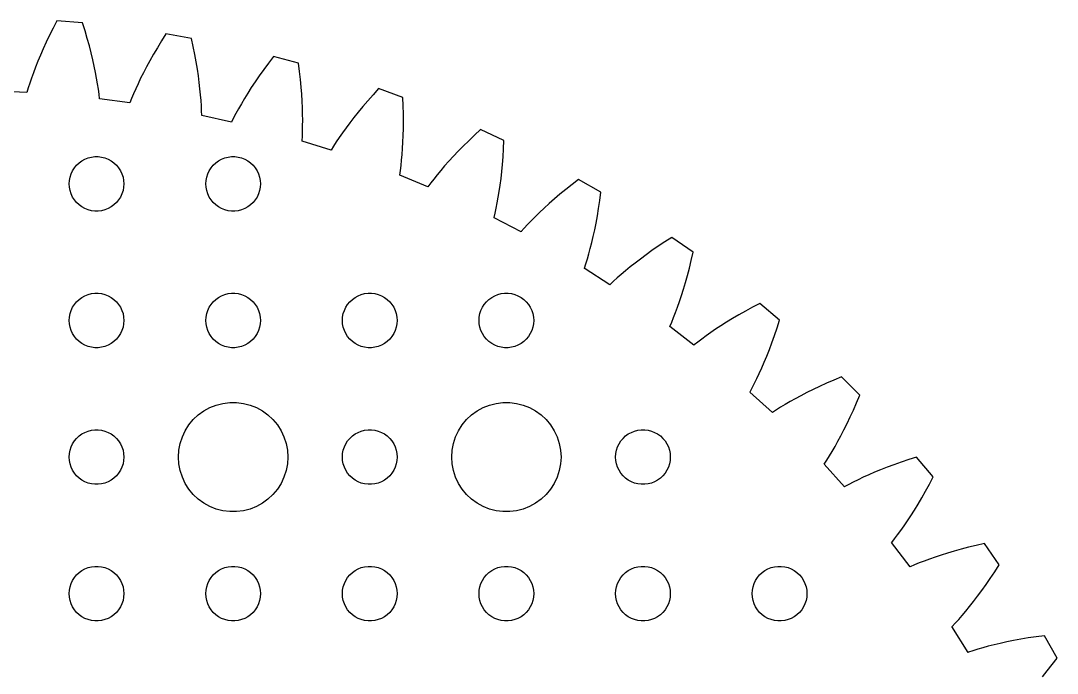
# Model space of a CAD drawing. Header units: metres. Extents: x -69 to 69, y 41 to 179.
# Drawn here: x 3.3 to 60.2, y 143.1 to 179 of the extents above; entities that cross this region are included whole.
import ezdxf

# ---------------------------------------------------------------- set-up
doc = ezdxf.new("R2010")
doc.units = ezdxf.units.M

msp = doc.modelspace()

# ---------------------------------------------------------------- linework, layer by layer
for p, q in [((5.32181, 178.956), (5.11238, 178.552)), ((6.73305, 178.832), (5.32181, 178.956)), ((6.8692, 178.398), (6.73305, 178.832)), ((4.91779, 178.161), (4.73752, 177.783)), ((5.11238, 178.552), (4.91779, 178.161)), ((6.99295, 177.979), (6.8692, 178.398)), ((11.3114, 178.229), (11.0676, 177.846)), ((12.7065, 177.983), (11.3114, 178.229)), ((4.73752, 177.783), (4.57106, 177.418)), ((7.10484, 177.576), (6.99295, 177.979)), ((7.20544, 177.188), (7.10484, 177.576)), ((11.0676, 177.846), (10.8397, 177.473)), ((12.8044, 177.539), (12.7065, 177.983)), ((4.41795, 177.067), (4.27765, 176.73)), ((4.57106, 177.418), (4.41795, 177.067)), ((7.29529, 176.816), (7.20544, 177.188)), ((10.6272, 177.112), (10.4296, 176.763)), ((10.8397, 177.473), (10.6272, 177.112)), ((12.8911, 177.111), (12.8044, 177.539)), ((12.9674, 176.7), (12.8911, 177.111)), ((4.27765, 176.73), (4.14966, 176.408)), ((7.37495, 176.46), (7.29529, 176.816)), ((7.44499, 176.12), (7.37495, 176.46)), ((10.2464, 176.427), (10.0773, 176.104)), ((10.4296, 176.763), (10.2464, 176.427)), ((13.0338, 176.304), (12.9674, 176.7)), ((16.9386, 176.623), (16.6791, 176.272)), ((17.215, 176.984), (16.9386, 176.623)), ((18.5833, 176.617), (17.215, 176.984)), ((18.6421, 176.166), (18.5833, 176.617)), ((4.03345, 176.1), (3.92848, 175.807)), ((4.14966, 176.408), (4.03345, 176.1)), ((7.50597, 175.796), (7.44499, 176.12)), ((10.0773, 176.104), (9.92169, 175.794)), ((13.0909, 175.926), (13.0338, 176.304)), ((13.1392, 175.564), (13.0909, 175.926)), ((16.4359, 175.931), (16.2087, 175.6)), ((16.6791, 176.272), (16.4359, 175.931)), ((18.6912, 175.732), (18.6421, 176.166)), ((3.83423, 175.53), (3.75014, 175.267)), ((3.92848, 175.807), (3.83423, 175.53)), ((7.55847, 175.49), (7.50597, 175.796)), ((7.60309, 175.2), (7.55847, 175.49)), ((9.7791, 175.497), (9.64902, 175.214)), ((9.92169, 175.794), (9.7791, 175.497)), ((13.1794, 175.219), (13.1392, 175.564)), ((15.997, 175.281), (15.8003, 174.974)), ((16.2087, 175.6), (15.997, 175.281)), ((18.7313, 175.316), (18.6912, 175.732)), ((18.763, 174.916), (18.7313, 175.316)), ((3.675, 175.01), (2.00504, 175.086)), ((3.67566, 175.021), (3.675, 175.01)), ((3.75014, 175.267), (3.67566, 175.021)), ((7.6404, 174.927), (7.60309, 175.2)), ((7.67099, 174.672), (7.6404, 174.927)), ((9.53091, 174.946), (9.4243, 174.692)), ((9.64902, 175.214), (9.53091, 174.946)), ((13.2119, 174.892), (13.1794, 175.219)), ((13.2375, 174.582), (13.2119, 174.892)), ((15.8003, 174.974), (15.6182, 174.678)), ((18.7869, 174.534), (18.763, 174.916)), ((22.6808, 174.893), (22.3916, 174.566)), ((22.9875, 175.229), (22.6808, 174.893)), ((24.3187, 174.744), (22.9875, 175.229)), ((24.3379, 174.29), (24.3187, 174.744)), ((7.67, 174.663), (7.67099, 174.672)), ((9.32698, 174.442), (7.67, 174.663)), ((9.32864, 174.453), (9.32698, 174.442)), ((9.4243, 174.692), (9.32864, 174.453)), ((13.2567, 174.289), (13.2375, 174.582)), ((13.2701, 174.014), (13.2567, 174.289)), ((15.4503, 174.395), (15.2961, 174.125)), ((15.6182, 174.678), (15.4503, 174.395)), ((18.8035, 174.169), (18.7869, 174.534)), ((18.8134, 173.822), (18.8035, 174.169)), ((22.1196, 174.247), (21.8645, 173.938)), ((22.3916, 174.566), (22.1196, 174.247)), ((24.3491, 173.853), (24.3379, 174.29)), ((13.2783, 173.757), (13.2701, 174.014)), ((13.2766, 173.749), (13.2783, 173.757)), ((14.908, 173.384), (13.2766, 173.749)), ((15.0267, 173.625), (14.9106, 173.395)), ((15.1551, 173.868), (15.0267, 173.625)), ((15.2961, 174.125), (15.1551, 173.868)), ((18.8173, 173.493), (18.8134, 173.822)), ((21.6257, 173.639), (21.403, 173.35)), ((21.8645, 173.938), (21.6257, 173.639)), ((24.3527, 173.434), (24.3491, 173.853)), ((14.9106, 173.395), (14.908, 173.384)), ((18.8094, 172.889), (18.8158, 173.182)), ((18.8158, 173.182), (18.8173, 173.493)), ((21.1959, 173.071), (21.004, 172.804)), ((21.403, 173.35), (21.1959, 173.071)), ((24.3399, 172.651), (24.3494, 173.034)), ((24.3494, 173.034), (24.3527, 173.434)), ((18.7846, 172.357), (18.7988, 172.614)), ((18.7988, 172.614), (18.8094, 172.889)), ((20.8268, 172.548), (20.6639, 172.304)), ((21.004, 172.804), (20.8268, 172.548)), ((24.3246, 172.286), (24.3399, 172.651)), ((28.2502, 172.669), (27.9337, 172.368)), ((28.5851, 172.977), (28.2502, 172.669)), ((29.869, 172.378), (28.5851, 172.977)), ((18.7821, 172.349), (18.7846, 172.357)), ((20.3755, 171.843), (18.7821, 172.349)), ((20.5148, 172.073), (20.3791, 171.854)), ((20.6639, 172.304), (20.5148, 172.073)), ((24.2795, 171.612), (24.3043, 171.94)), ((24.3043, 171.94), (24.3246, 172.286)), ((27.635, 172.075), (27.3538, 171.789)), ((27.9337, 172.368), (27.635, 172.075)), ((29.8216, 171.488), (29.8485, 171.924)), ((29.8485, 171.924), (29.869, 172.378)), ((6.69626, 171.266), (6.86133, 171.357)), ((6.86133, 171.357), (7.03647, 171.427)), ((7.03647, 171.427), (7.21892, 171.473)), ((7.21892, 171.473), (7.40581, 171.497)), ((7.40581, 171.497), (7.59418, 171.497)), ((7.59418, 171.497), (7.78107, 171.473)), ((7.78107, 171.473), (7.96352, 171.427)), ((7.96352, 171.427), (8.13866, 171.357)), ((8.13866, 171.357), (8.30373, 171.266)), ((14.1963, 171.266), (14.3613, 171.357)), ((14.3613, 171.357), (14.5365, 171.427)), ((14.5365, 171.427), (14.7189, 171.473)), ((14.7189, 171.473), (14.9058, 171.497)), ((14.9058, 171.497), (15.0942, 171.497)), ((15.0942, 171.497), (15.2811, 171.473)), ((15.2811, 171.473), (15.4635, 171.427)), ((15.4635, 171.427), (15.6387, 171.357)), ((15.6387, 171.357), (15.8037, 171.266)), ((20.3791, 171.854), (20.3755, 171.843)), ((24.219, 171.01), (24.2509, 171.302)), ((24.2509, 171.302), (24.2795, 171.612)), ((27.0899, 171.512), (26.8428, 171.243)), ((27.3538, 171.789), (27.0899, 171.512)), ((29.7887, 171.071), (29.8216, 171.488)), ((6.18553, 170.723), (6.28647, 170.882)), ((6.28647, 170.882), (6.40654, 171.027)), ((6.40654, 171.027), (6.54385, 171.156)), ((6.54385, 171.156), (6.69626, 171.266)), ((8.30373, 171.266), (8.45613, 171.156)), ((8.45613, 171.156), (8.59344, 171.027)), ((8.59344, 171.027), (8.71352, 170.882)), ((8.71352, 170.882), (8.81445, 170.723)), ((13.6855, 170.723), (13.7865, 170.882)), ((13.7865, 170.882), (13.9065, 171.027)), ((13.9065, 171.027), (14.0439, 171.156)), ((14.0439, 171.156), (14.1963, 171.266)), ((15.8037, 171.266), (15.9561, 171.156)), ((15.9561, 171.156), (16.0934, 171.027)), ((16.0934, 171.027), (16.2135, 170.882)), ((16.2135, 170.882), (16.3145, 170.723)), ((24.1479, 170.483), (24.1844, 170.737)), ((24.1844, 170.737), (24.219, 171.01)), ((26.3978, 170.734), (26.1989, 170.495)), ((26.6123, 170.984), (26.3978, 170.734)), ((26.8428, 171.243), (26.6123, 170.984)), ((29.7505, 170.672), (29.7887, 171.071)), ((6, 170), (6.01183, 170.188)), ((6.01183, 170.188), (6.04712, 170.373)), ((6.04712, 170.373), (6.10533, 170.552)), ((6.10533, 170.552), (6.18553, 170.723)), ((8.81445, 170.723), (8.89465, 170.552)), ((8.89465, 170.552), (8.95287, 170.373)), ((8.95287, 170.373), (8.98816, 170.188)), ((8.98816, 170.188), (9, 170)), ((13.5, 170), (13.5118, 170.188)), ((13.5118, 170.188), (13.5471, 170.373)), ((13.5471, 170.373), (13.6053, 170.552)), ((13.6053, 170.552), (13.6855, 170.723)), ((16.3145, 170.723), (16.3947, 170.552)), ((16.3947, 170.552), (16.4529, 170.373)), ((16.4529, 170.373), (16.4882, 170.188)), ((16.4882, 170.188), (16.5, 170)), ((24.1447, 170.475), (24.1479, 170.483)), ((25.688, 169.832), (24.1447, 170.475)), ((26.0154, 170.266), (25.8468, 170.049)), ((26.1989, 170.495), (26.0154, 170.266)), ((29.6607, 169.929), (29.7076, 170.291)), ((29.7076, 170.291), (29.7505, 170.672)), ((33.9651, 170.246), (33.6047, 169.969)), ((35.1919, 169.538), (33.9651, 170.246)), ((6.01183, 169.812), (6, 170)), ((6.04712, 169.627), (6.01183, 169.812)), ((6.10533, 169.448), (6.04712, 169.627)), ((8.95287, 169.627), (8.89465, 169.448)), ((8.98816, 169.812), (8.95287, 169.627)), ((9, 170), (8.98816, 169.812)), ((13.5118, 169.812), (13.5, 170)), ((13.5471, 169.627), (13.5118, 169.812)), ((13.6053, 169.448), (13.5471, 169.627)), ((16.4529, 169.627), (16.3947, 169.448)), ((16.4882, 169.812), (16.4529, 169.627)), ((16.5, 170), (16.4882, 169.812)), ((25.6925, 169.843), (25.688, 169.832)), ((25.8468, 170.049), (25.6925, 169.843)), ((29.6102, 169.586), (29.6607, 169.929)), ((33.2631, 169.697), (32.94, 169.43)), ((33.6047, 169.969), (33.2631, 169.697)), ((6.18553, 169.277), (6.10533, 169.448)), ((6.28647, 169.118), (6.18553, 169.277)), ((6.40654, 168.973), (6.28647, 169.118)), ((8.71352, 169.118), (8.59344, 168.973)), ((8.81445, 169.277), (8.71352, 169.118)), ((8.89465, 169.448), (8.81445, 169.277)), ((13.6855, 169.277), (13.6053, 169.448)), ((13.7865, 169.118), (13.6855, 169.277)), ((13.9065, 168.973), (13.7865, 169.118)), ((16.2135, 169.118), (16.0934, 168.973)), ((16.3145, 169.277), (16.2135, 169.118)), ((16.3947, 169.448), (16.3145, 169.277)), ((29.5014, 168.955), (29.5569, 169.261)), ((29.5569, 169.261), (29.6102, 169.586)), ((32.635, 169.17), (32.3479, 168.917)), ((32.94, 169.43), (32.635, 169.17)), ((35.0671, 168.655), (35.132, 169.087)), ((35.132, 169.087), (35.1919, 169.538)), ((6.54385, 168.844), (6.40654, 168.973)), ((6.69626, 168.734), (6.54385, 168.844)), ((6.86133, 168.643), (6.69626, 168.734)), ((7.03647, 168.573), (6.86133, 168.643)), ((7.21892, 168.527), (7.03647, 168.573)), ((7.40581, 168.503), (7.21892, 168.527)), ((7.59418, 168.503), (7.40581, 168.503)), ((7.78107, 168.527), (7.59418, 168.503)), ((7.96352, 168.573), (7.78107, 168.527)), ((8.13866, 168.643), (7.96352, 168.573)), ((8.30373, 168.734), (8.13866, 168.643)), ((8.45613, 168.844), (8.30373, 168.734)), ((8.59344, 168.973), (8.45613, 168.844)), ((14.0439, 168.844), (13.9065, 168.973)), ((14.1963, 168.734), (14.0439, 168.844)), ((14.3613, 168.643), (14.1963, 168.734)), ((14.5365, 168.573), (14.3613, 168.643)), ((14.7189, 168.527), (14.5365, 168.573)), ((14.9058, 168.503), (14.7189, 168.527)), ((15.0942, 168.503), (14.9058, 168.503)), ((15.2811, 168.527), (15.0942, 168.503)), ((15.4635, 168.573), (15.2811, 168.527)), ((15.6387, 168.643), (15.4635, 168.573)), ((15.8037, 168.734), (15.6387, 168.643)), ((15.9561, 168.844), (15.8037, 168.734)), ((16.0934, 168.973), (15.9561, 168.844)), ((29.386, 168.398), (29.4442, 168.667)), ((29.4442, 168.667), (29.5014, 168.955)), ((32.0784, 168.671), (31.8261, 168.432)), ((32.3479, 168.917), (32.0784, 168.671)), ((34.998, 168.242), (35.0671, 168.655)), ((29.3235, 168.14), (29.3274, 168.148)), ((30.8049, 167.366), (29.3235, 168.14)), ((29.3274, 168.148), (29.386, 168.398)), ((31.3717, 167.981), (31.169, 167.77)), ((31.5906, 168.202), (31.3717, 167.981)), ((31.8261, 168.432), (31.5906, 168.202)), ((34.9252, 167.848), (34.998, 168.242)), ((30.8104, 167.376), (30.8049, 167.366)), ((30.982, 167.568), (30.8104, 167.376)), ((31.169, 167.77), (30.982, 167.568)), ((34.771, 167.116), (34.8493, 167.472)), ((34.8493, 167.472), (34.9252, 167.848)), ((34.6094, 166.459), (34.6908, 166.778)), ((34.6908, 166.778), (34.771, 167.116)), ((38.7035, 166.812), (38.3394, 166.57)), ((39.0866, 167.056), (38.7035, 166.812)), ((40.2471, 166.244), (39.0866, 167.056)), ((34.5274, 166.159), (34.6094, 166.459)), ((37.9943, 166.333), (37.6678, 166.1)), ((38.3394, 166.57), (37.9943, 166.333)), ((40.1481, 165.8), (40.2471, 166.244)), ((34.2837, 165.37), (34.3639, 165.615)), ((34.3639, 165.615), (34.4454, 165.878)), ((34.4454, 165.878), (34.5274, 166.159)), ((37.0698, 165.651), (36.7977, 165.436)), ((37.3598, 165.873), (37.0698, 165.651)), ((37.6678, 166.1), (37.3598, 165.873)), ((40.0458, 165.375), (40.1481, 165.8)), ((34.2792, 165.363), (34.2837, 165.37)), ((35.6875, 164.462), (34.2792, 165.363)), ((36.5431, 165.228), (36.3058, 165.026)), ((36.7977, 165.436), (36.5431, 165.228)), ((39.9409, 164.97), (40.0458, 165.375)), ((35.6938, 164.472), (35.6875, 164.462)), ((35.8814, 164.648), (35.6938, 164.472)), ((36.0853, 164.833), (35.8814, 164.648)), ((36.3058, 165.026), (36.0853, 164.833)), ((39.7257, 164.216), (39.834, 164.584)), ((39.834, 164.584), (39.9409, 164.97)), ((6.86133, 163.857), (7.03647, 163.927)), ((7.03647, 163.927), (7.21892, 163.973)), ((7.21892, 163.973), (7.40581, 163.997)), ((7.40581, 163.997), (7.59418, 163.997)), ((7.59418, 163.997), (7.78107, 163.973)), ((7.78107, 163.973), (7.96352, 163.927)), ((7.96352, 163.927), (8.13866, 163.857)), ((14.3613, 163.857), (14.5365, 163.927)), ((14.5365, 163.927), (14.7189, 163.973)), ((14.7189, 163.973), (14.9058, 163.997)), ((14.9058, 163.997), (15.0942, 163.997)), ((15.0942, 163.997), (15.2811, 163.973)), ((15.2811, 163.973), (15.4635, 163.927)), ((15.4635, 163.927), (15.6387, 163.857)), ((21.8613, 163.857), (22.0365, 163.927)), ((22.0365, 163.927), (22.2189, 163.973)), ((22.2189, 163.973), (22.4058, 163.997)), ((22.4058, 163.997), (22.5942, 163.997)), ((22.5942, 163.997), (22.7811, 163.973)), ((22.7811, 163.973), (22.9635, 163.927)), ((22.9635, 163.927), (23.1387, 163.857)), ((29.3613, 163.857), (29.5365, 163.927)), ((29.5365, 163.927), (29.7189, 163.973)), ((29.7189, 163.973), (29.9058, 163.997)), ((29.9058, 163.997), (30.0942, 163.997)), ((30.0942, 163.997), (30.2811, 163.973)), ((30.2811, 163.973), (30.4635, 163.927)), ((30.4635, 163.927), (30.6387, 163.857)), ((39.6167, 163.868), (39.7257, 164.216)), ((6.18553, 163.223), (6.28647, 163.382)), ((6.28647, 163.382), (6.40654, 163.527)), ((6.40654, 163.527), (6.54385, 163.656)), ((6.54385, 163.656), (6.69626, 163.766)), ((6.69626, 163.766), (6.86133, 163.857)), ((8.13866, 163.857), (8.30373, 163.766)), ((8.30373, 163.766), (8.45613, 163.656)), ((8.45613, 163.656), (8.59344, 163.527)), ((8.59344, 163.527), (8.71352, 163.382)), ((8.71352, 163.382), (8.81445, 163.223)), ((13.6855, 163.223), (13.7865, 163.382)), ((13.7865, 163.382), (13.9065, 163.527)), ((13.9065, 163.527), (14.0439, 163.656)), ((14.0439, 163.656), (14.1963, 163.766)), ((14.1963, 163.766), (14.3613, 163.857)), ((15.6387, 163.857), (15.8037, 163.766)), ((15.8037, 163.766), (15.9561, 163.656)), ((15.9561, 163.656), (16.0934, 163.527)), ((16.0934, 163.527), (16.2135, 163.382)), ((16.2135, 163.382), (16.3145, 163.223)), ((21.1855, 163.223), (21.2865, 163.382)), ((21.2865, 163.382), (21.4065, 163.527)), ((21.4065, 163.527), (21.5439, 163.656)), ((21.5439, 163.656), (21.6963, 163.766)), ((21.6963, 163.766), (21.8613, 163.857)), ((23.1387, 163.857), (23.3037, 163.766)), ((23.3037, 163.766), (23.4561, 163.656)), ((23.4561, 163.656), (23.5934, 163.527)), ((23.5934, 163.527), (23.7135, 163.382)), ((23.7135, 163.382), (23.8145, 163.223)), ((28.6855, 163.223), (28.7865, 163.382)), ((28.7865, 163.382), (28.9065, 163.527)), ((28.9065, 163.527), (29.0439, 163.656)), ((29.0439, 163.656), (29.1963, 163.766)), ((29.1963, 163.766), (29.3613, 163.857)), ((30.6387, 163.857), (30.8037, 163.766)), ((30.8037, 163.766), (30.9561, 163.656)), ((30.9561, 163.656), (31.0934, 163.527)), ((31.0934, 163.527), (31.2135, 163.382)), ((31.2135, 163.382), (31.3145, 163.223)), ((39.3985, 163.228), (39.5074, 163.539)), ((39.5074, 163.539), (39.6167, 163.868)), ((43.9107, 163.433), (43.5076, 163.222)), ((44.9959, 162.522), (43.9107, 163.433)), ((6.01183, 162.688), (6.04712, 162.873)), ((6.04712, 162.873), (6.10533, 163.052)), ((6.10533, 163.052), (6.18553, 163.223)), ((8.81445, 163.223), (8.89465, 163.052)), ((8.89465, 163.052), (8.95287, 162.873)), ((8.95287, 162.873), (8.98816, 162.688)), ((13.5118, 162.688), (13.5471, 162.873)), ((13.5471, 162.873), (13.6053, 163.052)), ((13.6053, 163.052), (13.6855, 163.223)), ((16.3145, 163.223), (16.3947, 163.052)), ((16.3947, 163.052), (16.4529, 162.873)), ((16.4529, 162.873), (16.4882, 162.688)), ((21.0118, 162.688), (21.0471, 162.873)), ((21.0471, 162.873), (21.1053, 163.052)), ((21.1053, 163.052), (21.1855, 163.223)), ((23.8145, 163.223), (23.8947, 163.052)), ((23.8947, 163.052), (23.9529, 162.873)), ((23.9529, 162.873), (23.9882, 162.688)), ((28.5118, 162.688), (28.5471, 162.873)), ((28.5471, 162.873), (28.6053, 163.052)), ((28.6053, 163.052), (28.6855, 163.223)), ((31.3145, 163.223), (31.3947, 163.052)), ((31.3947, 163.052), (31.4529, 162.873)), ((31.4529, 162.873), (31.4882, 162.688)), ((39.1844, 162.663), (39.2906, 162.936)), ((39.2906, 162.936), (39.3985, 163.228)), ((42.7595, 162.807), (42.414, 162.604)), ((43.124, 163.014), (42.7595, 162.807)), ((43.5076, 163.222), (43.124, 163.014)), ((6, 162.5), (6.01183, 162.688)), ((6.01183, 162.312), (6, 162.5)), ((6.04712, 162.127), (6.01183, 162.312)), ((8.98816, 162.312), (8.95287, 162.127)), ((8.98816, 162.688), (9, 162.5)), ((9, 162.5), (8.98816, 162.312)), ((13.5, 162.5), (13.5118, 162.688)), ((13.5118, 162.312), (13.5, 162.5)), ((13.5471, 162.127), (13.5118, 162.312)), ((16.4882, 162.312), (16.4529, 162.127)), ((16.4882, 162.688), (16.5, 162.5)), ((16.5, 162.5), (16.4882, 162.312)), ((21, 162.5), (21.0118, 162.688)), ((21.0118, 162.312), (21, 162.5)), ((21.0471, 162.127), (21.0118, 162.312)), ((23.9882, 162.312), (23.9529, 162.127)), ((23.9882, 162.688), (24, 162.5)), ((24, 162.5), (23.9882, 162.312)), ((28.5, 162.5), (28.5118, 162.688)), ((28.5118, 162.312), (28.5, 162.5)), ((28.5471, 162.127), (28.5118, 162.312)), ((31.4882, 162.312), (31.4529, 162.127)), ((31.4882, 162.688), (31.5, 162.5)), ((31.5, 162.5), (31.4882, 162.312)), ((38.9791, 162.172), (39.0803, 162.408)), ((39.0803, 162.408), (39.1844, 162.663)), ((41.7791, 162.209), (41.4892, 162.018)), ((42.0872, 162.404), (41.7791, 162.209)), ((42.414, 162.604), (42.0872, 162.404)), ((44.8586, 162.089), (44.9959, 162.522)), ((6.10533, 161.948), (6.04712, 162.127)), ((6.18553, 161.777), (6.10533, 161.948)), ((6.28647, 161.618), (6.18553, 161.777)), ((8.81445, 161.777), (8.71352, 161.618)), ((8.89465, 161.948), (8.81445, 161.777)), ((8.95287, 162.127), (8.89465, 161.948)), ((13.6053, 161.948), (13.5471, 162.127)), ((13.6855, 161.777), (13.6053, 161.948)), ((13.7865, 161.618), (13.6855, 161.777)), ((16.3145, 161.777), (16.2135, 161.618)), ((16.3947, 161.948), (16.3145, 161.777)), ((16.4529, 162.127), (16.3947, 161.948)), ((21.1053, 161.948), (21.0471, 162.127)), ((21.1855, 161.777), (21.1053, 161.948)), ((21.2865, 161.618), (21.1855, 161.777)), ((23.8145, 161.777), (23.7135, 161.618)), ((23.8947, 161.948), (23.8145, 161.777)), ((23.9529, 162.127), (23.8947, 161.948)), ((28.6053, 161.948), (28.5471, 162.127)), ((28.6855, 161.777), (28.6053, 161.948)), ((28.7865, 161.618), (28.6855, 161.777)), ((31.3145, 161.777), (31.2135, 161.618)), ((31.3947, 161.948), (31.3145, 161.777)), ((31.4529, 162.127), (31.3947, 161.948)), ((38.974, 162.165), (38.9791, 162.172)), ((40.2984, 161.145), (38.974, 162.165)), ((40.9635, 161.653), (40.727, 161.479)), ((41.2175, 161.833), (40.9635, 161.653)), ((41.4892, 162.018), (41.2175, 161.833)), ((44.5799, 161.28), (44.7197, 161.675)), ((44.7197, 161.675), (44.8586, 162.089)), ((6.40654, 161.473), (6.28647, 161.618)), ((6.54385, 161.344), (6.40654, 161.473)), ((6.69626, 161.234), (6.54385, 161.344)), ((6.86133, 161.143), (6.69626, 161.234)), ((7.03647, 161.073), (6.86133, 161.143)), ((7.21892, 161.027), (7.03647, 161.073)), ((7.96352, 161.073), (7.78107, 161.027)), ((8.13866, 161.143), (7.96352, 161.073)), ((8.30373, 161.234), (8.13866, 161.143)), ((8.45613, 161.344), (8.30373, 161.234)), ((8.59344, 161.473), (8.45613, 161.344)), ((8.71352, 161.618), (8.59344, 161.473)), ((13.9065, 161.473), (13.7865, 161.618)), ((14.0439, 161.344), (13.9065, 161.473)), ((14.1963, 161.234), (14.0439, 161.344)), ((14.3613, 161.143), (14.1963, 161.234)), ((14.5365, 161.073), (14.3613, 161.143)), ((14.7189, 161.027), (14.5365, 161.073)), ((15.4635, 161.073), (15.2811, 161.027)), ((15.6387, 161.143), (15.4635, 161.073)), ((15.8037, 161.234), (15.6387, 161.143)), ((15.9561, 161.344), (15.8037, 161.234)), ((16.0934, 161.473), (15.9561, 161.344)), ((16.2135, 161.618), (16.0934, 161.473)), ((21.4065, 161.473), (21.2865, 161.618)), ((21.5439, 161.344), (21.4065, 161.473)), ((21.6963, 161.234), (21.5439, 161.344)), ((21.8613, 161.143), (21.6963, 161.234)), ((22.0365, 161.073), (21.8613, 161.143)), ((22.2189, 161.027), (22.0365, 161.073)), ((22.9635, 161.073), (22.7811, 161.027)), ((23.1387, 161.143), (22.9635, 161.073)), ((23.3037, 161.234), (23.1387, 161.143)), ((23.4561, 161.344), (23.3037, 161.234)), ((23.5934, 161.473), (23.4561, 161.344)), ((23.7135, 161.618), (23.5934, 161.473)), ((28.9065, 161.473), (28.7865, 161.618)), ((29.0439, 161.344), (28.9065, 161.473)), ((29.1963, 161.234), (29.0439, 161.344)), ((29.3613, 161.143), (29.1963, 161.234)), ((29.5365, 161.073), (29.3613, 161.143)), ((29.7189, 161.027), (29.5365, 161.073)), ((30.4635, 161.073), (30.2811, 161.027)), ((30.6387, 161.143), (30.4635, 161.073)), ((30.8037, 161.234), (30.6387, 161.143)), ((30.9561, 161.344), (30.8037, 161.234)), ((31.0934, 161.473), (30.9561, 161.344)), ((31.2135, 161.618), (31.0934, 161.473)), ((40.3055, 161.154), (40.2984, 161.145)), ((40.5078, 161.313), (40.3055, 161.154)), ((40.727, 161.479), (40.5078, 161.313)), ((44.4397, 160.904), (44.5799, 161.28)), ((7.40581, 161.003), (7.21892, 161.027)), ((7.59418, 161.003), (7.40581, 161.003)), ((7.78107, 161.027), (7.59418, 161.003)), ((14.9058, 161.003), (14.7189, 161.027)), ((15.0942, 161.003), (14.9058, 161.003)), ((15.2811, 161.027), (15.0942, 161.003)), ((22.4058, 161.003), (22.2189, 161.027)), ((22.5942, 161.003), (22.4058, 161.003)), ((22.7811, 161.027), (22.5942, 161.003)), ((29.9058, 161.003), (29.7189, 161.027)), ((30.0942, 161.003), (29.9058, 161.003)), ((30.2811, 161.027), (30.0942, 161.003)), ((44.1608, 160.21), (44.2999, 160.548)), ((44.2999, 160.548), (44.4397, 160.904)), ((44.0232, 159.892), (44.1608, 160.21)), ((43.7548, 159.311), (43.8877, 159.592)), ((43.8877, 159.592), (44.0232, 159.892)), ((48.4005, 159.402), (47.9807, 159.228)), ((49.4023, 158.401), (48.4005, 159.402)), ((43.3778, 158.576), (43.4993, 158.803)), ((43.4993, 158.803), (43.6252, 159.048)), ((43.6252, 159.048), (43.7548, 159.311)), ((47.1992, 158.88), (46.8373, 158.707)), ((47.5803, 159.053), (47.1992, 158.88)), ((47.9807, 159.228), (47.5803, 159.053)), ((43.3722, 158.57), (43.3778, 158.576)), ((44.6026, 157.438), (43.3722, 158.57)), ((46.1704, 158.369), (45.865, 158.204)), ((46.4944, 158.537), (46.1704, 158.369)), ((46.8373, 158.707), (46.4944, 158.537)), ((49.2277, 157.981), (49.4023, 158.401)), ((13.3925, 157.533), (13.7227, 157.714)), ((13.7227, 157.714), (14.0729, 157.853)), ((14.0729, 157.853), (14.4379, 157.947)), ((14.4379, 157.947), (14.8116, 157.994)), ((14.8116, 157.994), (15.1884, 157.994)), ((15.1884, 157.994), (15.5621, 157.947)), ((15.5621, 157.947), (15.927, 157.853)), ((15.927, 157.853), (16.2773, 157.714)), ((16.2773, 157.714), (16.6075, 157.533)), ((28.3925, 157.533), (28.7227, 157.714)), ((28.7227, 157.714), (29.0729, 157.853)), ((29.0729, 157.853), (29.4379, 157.947)), ((29.4379, 157.947), (29.8116, 157.994)), ((29.8116, 157.994), (30.1884, 157.994)), ((30.1884, 157.994), (30.5621, 157.947)), ((30.5621, 157.947), (30.927, 157.853)), ((30.927, 157.853), (31.2773, 157.714)), ((31.2773, 157.714), (31.6075, 157.533)), ((45.0588, 157.734), (44.8259, 157.587)), ((45.3094, 157.886), (45.0588, 157.734)), ((45.5781, 158.043), (45.3094, 157.886)), ((45.865, 158.204), (45.5781, 158.043)), ((49.0533, 157.58), (49.2277, 157.981)), ((12.8131, 157.054), (13.0877, 157.312)), ((13.0877, 157.312), (13.3925, 157.533)), ((16.6075, 157.533), (16.9123, 157.312)), ((16.9123, 157.312), (17.1869, 157.054)), ((27.8131, 157.054), (28.0877, 157.312)), ((28.0877, 157.312), (28.3925, 157.533)), ((31.6075, 157.533), (31.9123, 157.312)), ((31.9123, 157.312), (32.1869, 157.054)), ((44.6105, 157.446), (44.6026, 157.438)), ((44.8259, 157.587), (44.6105, 157.446)), ((48.7072, 156.837), (48.8796, 157.199)), ((48.8796, 157.199), (49.0533, 157.58)), ((12.3711, 156.445), (12.5729, 156.763)), ((12.5729, 156.763), (12.8131, 157.054)), ((17.1869, 157.054), (17.427, 156.763)), ((17.427, 156.763), (17.6289, 156.445)), ((27.3711, 156.445), (27.5729, 156.763)), ((27.5729, 156.763), (27.8131, 157.054)), ((32.1869, 157.054), (32.427, 156.763)), ((32.427, 156.763), (32.6289, 156.445)), ((48.5368, 156.494), (48.7072, 156.837)), ((6.28647, 155.882), (6.40654, 156.027)), ((6.40654, 156.027), (6.54385, 156.156)), ((6.54385, 156.156), (6.69626, 156.266)), ((6.69626, 156.266), (6.86133, 156.357)), ((6.86133, 156.357), (7.03647, 156.427)), ((7.03647, 156.427), (7.21892, 156.473)), ((7.21892, 156.473), (7.40581, 156.497)), ((7.40581, 156.497), (7.59418, 156.497)), ((7.59418, 156.497), (7.78107, 156.473)), ((7.78107, 156.473), (7.96352, 156.427)), ((7.96352, 156.427), (8.13866, 156.357)), ((8.13866, 156.357), (8.30373, 156.266)), ((8.30373, 156.266), (8.45613, 156.156)), ((8.45613, 156.156), (8.59344, 156.027)), ((8.59344, 156.027), (8.71352, 155.882)), ((12.0942, 155.746), (12.2107, 156.104)), ((12.2107, 156.104), (12.3711, 156.445)), ((17.6289, 156.445), (17.7893, 156.104)), ((17.7893, 156.104), (17.9057, 155.746)), ((21.2865, 155.882), (21.4065, 156.027)), ((21.4065, 156.027), (21.5439, 156.156)), ((21.5439, 156.156), (21.6963, 156.266)), ((21.6963, 156.266), (21.8613, 156.357)), ((21.8613, 156.357), (22.0365, 156.427)), ((22.0365, 156.427), (22.2189, 156.473)), ((22.2189, 156.473), (22.4058, 156.497)), ((22.4058, 156.497), (22.5942, 156.497)), ((22.5942, 156.497), (22.7811, 156.473)), ((22.7811, 156.473), (22.9635, 156.427)), ((22.9635, 156.427), (23.1387, 156.357)), ((23.1387, 156.357), (23.3037, 156.266)), ((23.3037, 156.266), (23.4561, 156.156)), ((23.4561, 156.156), (23.5934, 156.027)), ((23.5934, 156.027), (23.7135, 155.882)), ((27.0942, 155.746), (27.2107, 156.104)), ((27.2107, 156.104), (27.3711, 156.445)), ((32.6289, 156.445), (32.7893, 156.104)), ((32.7893, 156.104), (32.9057, 155.746)), ((36.2865, 155.882), (36.4065, 156.027)), ((36.4065, 156.027), (36.5439, 156.156)), ((36.5439, 156.156), (36.6963, 156.266)), ((36.6963, 156.266), (36.8613, 156.357)), ((36.8613, 156.357), (37.0365, 156.427)), ((37.0365, 156.427), (37.2189, 156.473)), ((37.2189, 156.473), (37.4058, 156.497)), ((37.4058, 156.497), (37.5942, 156.497)), ((37.5942, 156.497), (37.7811, 156.473)), ((37.7811, 156.473), (37.9635, 156.427)), ((37.9635, 156.427), (38.1387, 156.357)), ((38.1387, 156.357), (38.3037, 156.266)), ((38.3037, 156.266), (38.4561, 156.156)), ((38.4561, 156.156), (38.5934, 156.027)), ((38.5934, 156.027), (38.7135, 155.882)), ((48.2041, 155.865), (48.3689, 156.17)), ((48.3689, 156.17), (48.5368, 156.494)), ((6.01183, 155.188), (6.04712, 155.373)), ((6.04712, 155.373), (6.10533, 155.552)), ((6.10533, 155.552), (6.18553, 155.723)), ((6.18553, 155.723), (6.28647, 155.882)), ((8.71352, 155.882), (8.81445, 155.723)), ((8.81445, 155.723), (8.89465, 155.552)), ((8.89465, 155.552), (8.95287, 155.373)), ((8.95287, 155.373), (8.98816, 155.188)), ((12, 155), (12.0237, 155.376)), ((12.0237, 155.376), (12.0942, 155.746)), ((17.9057, 155.746), (17.9763, 155.376)), ((17.9763, 155.376), (18, 155)), ((21.0118, 155.188), (21.0471, 155.373)), ((21.0471, 155.373), (21.1053, 155.552)), ((21.1053, 155.552), (21.1855, 155.723)), ((21.1855, 155.723), (21.2865, 155.882)), ((23.7135, 155.882), (23.8145, 155.723)), ((23.8145, 155.723), (23.8947, 155.552)), ((23.8947, 155.552), (23.9529, 155.373)), ((23.9529, 155.373), (23.9882, 155.188)), ((27, 155), (27.0237, 155.376)), ((27.0237, 155.376), (27.0942, 155.746)), ((32.9057, 155.746), (32.9763, 155.376)), ((32.9763, 155.376), (33, 155)), ((36.0118, 155.188), (36.0471, 155.373)), ((36.0471, 155.373), (36.1053, 155.552)), ((36.1053, 155.552), (36.1855, 155.723)), ((36.1855, 155.723), (36.2865, 155.882)), ((38.7135, 155.882), (38.8145, 155.723)), ((38.8145, 155.723), (38.8947, 155.552)), ((38.8947, 155.552), (38.9529, 155.373)), ((38.9529, 155.373), (38.9882, 155.188)), ((47.886, 155.309), (48.0429, 155.578)), ((48.0429, 155.578), (48.2041, 155.865)), ((6, 155), (6.01183, 155.188)), ((6.01183, 154.812), (6, 155)), ((6.04712, 154.627), (6.01183, 154.812)), ((8.98816, 154.812), (8.95287, 154.627)), ((8.98816, 155.188), (9, 155)), ((9, 155), (8.98816, 154.812)), ((12.0237, 154.624), (12, 155)), ((18, 155), (17.9763, 154.624)), ((21, 155), (21.0118, 155.188)), ((21.0118, 154.812), (21, 155)), ((21.0471, 154.627), (21.0118, 154.812)), ((23.9882, 154.812), (23.9529, 154.627)), ((23.9882, 155.188), (24, 155)), ((24, 155), (23.9882, 154.812)), ((27.0237, 154.624), (27, 155)), ((33, 155), (32.9763, 154.624)), ((36, 155), (36.0118, 155.188)), ((36.0118, 154.812), (36, 155)), ((36.0471, 154.627), (36.0118, 154.812)), ((38.9882, 154.812), (38.9529, 154.627)), ((38.9882, 155.188), (39, 155)), ((39, 155), (38.9882, 154.812)), ((47.4464, 154.611), (47.5872, 154.826)), ((47.5872, 154.826), (47.7339, 155.059)), ((47.7339, 155.059), (47.886, 155.309)), ((52.0886, 154.859), (51.6745, 154.72)), ((52.522, 154.996), (52.0886, 154.859)), ((53.4326, 153.911), (52.522, 154.996)), ((6.10533, 154.448), (6.04712, 154.627)), ((6.18553, 154.277), (6.10533, 154.448)), ((6.28647, 154.118), (6.18553, 154.277)), ((8.81445, 154.277), (8.71352, 154.118)), ((8.89465, 154.448), (8.81445, 154.277)), ((8.95287, 154.627), (8.89465, 154.448)), ((12.0942, 154.254), (12.0237, 154.624)), ((12.2107, 153.896), (12.0942, 154.254)), ((17.9057, 154.254), (17.7893, 153.896)), ((17.9763, 154.624), (17.9057, 154.254)), ((21.1053, 154.448), (21.0471, 154.627)), ((21.1855, 154.277), (21.1053, 154.448)), ((21.2865, 154.118), (21.1855, 154.277)), ((23.8145, 154.277), (23.7135, 154.118)), ((23.8947, 154.448), (23.8145, 154.277)), ((23.9529, 154.627), (23.8947, 154.448)), ((27.0942, 154.254), (27.0237, 154.624)), ((27.2107, 153.896), (27.0942, 154.254)), ((32.9057, 154.254), (32.7893, 153.896)), ((32.9763, 154.624), (32.9057, 154.254)), ((36.1053, 154.448), (36.0471, 154.627)), ((36.1855, 154.277), (36.1053, 154.448)), ((36.2865, 154.118), (36.1855, 154.277)), ((38.8145, 154.277), (38.7135, 154.118)), ((38.8947, 154.448), (38.8145, 154.277)), ((38.9529, 154.627), (38.8947, 154.448)), ((47.4403, 154.605), (47.4464, 154.611)), ((48.5674, 153.37), (47.4403, 154.605)), ((50.5478, 154.3), (50.2103, 154.161)), ((50.9042, 154.44), (50.5478, 154.3)), ((51.2798, 154.58), (50.9042, 154.44)), ((51.6745, 154.72), (51.2798, 154.58)), ((6.40654, 153.973), (6.28647, 154.118)), ((6.54385, 153.844), (6.40654, 153.973)), ((6.69626, 153.734), (6.54385, 153.844)), ((6.86133, 153.643), (6.69626, 153.734)), ((8.30373, 153.734), (8.13866, 153.643)), ((8.45613, 153.844), (8.30373, 153.734)), ((8.59344, 153.973), (8.45613, 153.844)), ((8.71352, 154.118), (8.59344, 153.973)), ((12.3711, 153.555), (12.2107, 153.896)), ((17.7893, 153.896), (17.6289, 153.555)), ((21.4065, 153.973), (21.2865, 154.118)), ((21.5439, 153.844), (21.4065, 153.973)), ((21.6963, 153.734), (21.5439, 153.844)), ((21.8613, 153.643), (21.6963, 153.734)), ((23.3037, 153.734), (23.1387, 153.643)), ((23.4561, 153.844), (23.3037, 153.734)), ((23.5934, 153.973), (23.4561, 153.844)), ((23.7135, 154.118), (23.5934, 153.973)), ((27.3711, 153.555), (27.2107, 153.896)), ((32.7893, 153.896), (32.6289, 153.555)), ((36.4065, 153.973), (36.2865, 154.118)), ((36.5439, 153.844), (36.4065, 153.973)), ((36.6963, 153.734), (36.5439, 153.844)), ((36.8613, 153.643), (36.6963, 153.734)), ((38.3037, 153.734), (38.1387, 153.643)), ((38.4561, 153.844), (38.3037, 153.734)), ((38.5934, 153.973), (38.4561, 153.844)), ((38.7135, 154.118), (38.5934, 153.973)), ((49.3106, 153.755), (49.0476, 153.625)), ((49.5919, 153.888), (49.3106, 153.755)), ((49.8918, 154.023), (49.5919, 153.888)), ((50.2103, 154.161), (49.8918, 154.023)), ((53.2222, 153.508), (53.4326, 153.911)), ((7.03647, 153.573), (6.86133, 153.643)), ((7.21892, 153.527), (7.03647, 153.573)), ((7.40581, 153.503), (7.21892, 153.527)), ((7.59418, 153.503), (7.40581, 153.503)), ((7.78107, 153.527), (7.59418, 153.503)), ((7.96352, 153.573), (7.78107, 153.527)), ((8.13866, 153.643), (7.96352, 153.573)), ((12.5729, 153.237), (12.3711, 153.555)), ((12.8131, 152.946), (12.5729, 153.237)), ((17.427, 153.237), (17.1869, 152.946)), ((17.6289, 153.555), (17.427, 153.237)), ((22.0365, 153.573), (21.8613, 153.643)), ((22.2189, 153.527), (22.0365, 153.573)), ((22.4058, 153.503), (22.2189, 153.527)), ((22.5942, 153.503), (22.4058, 153.503)), ((22.7811, 153.527), (22.5942, 153.503)), ((22.9635, 153.573), (22.7811, 153.527)), ((23.1387, 153.643), (22.9635, 153.573)), ((27.5729, 153.237), (27.3711, 153.555)), ((27.8131, 152.946), (27.5729, 153.237)), ((32.427, 153.237), (32.1869, 152.946)), ((32.6289, 153.555), (32.427, 153.237)), ((37.0365, 153.573), (36.8613, 153.643)), ((37.2189, 153.527), (37.0365, 153.573)), ((37.4058, 153.503), (37.2189, 153.527)), ((37.5942, 153.503), (37.4058, 153.503)), ((37.7811, 153.527), (37.5942, 153.503)), ((37.9635, 153.573), (37.7811, 153.527)), ((38.1387, 153.643), (37.9635, 153.573)), ((48.576, 153.378), (48.5674, 153.37)), ((48.8028, 153.499), (48.576, 153.378)), ((49.0476, 153.625), (48.8028, 153.499)), ((52.8073, 152.759), (53.0135, 153.124)), ((53.0135, 153.124), (53.2222, 153.508)), ((13.0877, 152.688), (12.8131, 152.946)), ((13.3925, 152.467), (13.0877, 152.688)), ((16.9123, 152.688), (16.6075, 152.467)), ((17.1869, 152.946), (16.9123, 152.688)), ((28.0877, 152.688), (27.8131, 152.946)), ((28.3925, 152.467), (28.0877, 152.688)), ((31.9123, 152.688), (31.6075, 152.467)), ((32.1869, 152.946), (31.9123, 152.688)), ((52.604, 152.414), (52.8073, 152.759)), ((13.7227, 152.286), (13.3925, 152.467)), ((14.0729, 152.147), (13.7227, 152.286)), ((14.4379, 152.053), (14.0729, 152.147)), ((14.8116, 152.006), (14.4379, 152.053)), ((15.1884, 152.006), (14.8116, 152.006)), ((15.5621, 152.053), (15.1884, 152.006)), ((15.927, 152.147), (15.5621, 152.053)), ((16.2773, 152.286), (15.927, 152.147)), ((16.6075, 152.467), (16.2773, 152.286)), ((28.7227, 152.286), (28.3925, 152.467)), ((29.0729, 152.147), (28.7227, 152.286)), ((29.4379, 152.053), (29.0729, 152.147)), ((29.8116, 152.006), (29.4379, 152.053)), ((30.1884, 152.006), (29.8116, 152.006)), ((30.5621, 152.053), (30.1884, 152.006)), ((30.927, 152.147), (30.5621, 152.053)), ((31.2773, 152.286), (30.927, 152.147)), ((31.6075, 152.467), (31.2773, 152.286)), ((52.2088, 151.779), (52.4044, 152.087)), ((52.4044, 152.087), (52.604, 152.414)), ((51.8325, 151.217), (52.0181, 151.489)), ((52.0181, 151.489), (52.2088, 151.779)), ((51.4794, 150.727), (51.6528, 150.963)), ((51.6528, 150.963), (51.8325, 151.217)), ((51.1473, 150.3), (51.154, 150.306)), ((52.1625, 148.972), (51.1473, 150.3)), ((51.154, 150.306), (51.313, 150.508)), ((51.313, 150.508), (51.4794, 150.727)), ((56.2438, 150.247), (55.8001, 150.148)), ((57.0564, 149.087), (56.2438, 150.247)), ((54.2164, 149.726), (53.8681, 149.617)), ((54.5837, 149.834), (54.2164, 149.726)), ((54.97, 149.941), (54.5837, 149.834)), ((55.3755, 150.046), (54.97, 149.941)), ((55.8001, 150.148), (55.3755, 150.046)), ((52.6631, 149.184), (52.4083, 149.08)), ((52.9364, 149.291), (52.6631, 149.184)), ((53.2282, 149.398), (52.9364, 149.291)), ((53.5388, 149.507), (53.2282, 149.398)), ((53.8681, 149.617), (53.5388, 149.507)), ((6.40654, 148.527), (6.54385, 148.656)), ((6.54385, 148.656), (6.69626, 148.766)), ((6.69626, 148.766), (6.86133, 148.857)), ((6.86133, 148.857), (7.03647, 148.927)), ((7.03647, 148.927), (7.21892, 148.973)), ((7.21892, 148.973), (7.40581, 148.997)), ((7.40581, 148.997), (7.59418, 148.997)), ((7.59418, 148.997), (7.78107, 148.973)), ((7.78107, 148.973), (7.96352, 148.927)), ((7.96352, 148.927), (8.13866, 148.857)), ((8.13866, 148.857), (8.30373, 148.766)), ((8.30373, 148.766), (8.45613, 148.656)), ((8.45613, 148.656), (8.59344, 148.527)), ((13.9065, 148.527), (14.0439, 148.656)), ((14.0439, 148.656), (14.1963, 148.766)), ((14.1963, 148.766), (14.3613, 148.857)), ((14.3613, 148.857), (14.5365, 148.927)), ((14.5365, 148.927), (14.7189, 148.973)), ((14.7189, 148.973), (14.9058, 148.997)), ((14.9058, 148.997), (15.0942, 148.997)), ((15.0942, 148.997), (15.2811, 148.973)), ((15.2811, 148.973), (15.4635, 148.927)), ((15.4635, 148.927), (15.6387, 148.857)), ((15.6387, 148.857), (15.8037, 148.766)), ((15.8037, 148.766), (15.9561, 148.656)), ((15.9561, 148.656), (16.0934, 148.527)), ((21.4065, 148.527), (21.5439, 148.656)), ((21.5439, 148.656), (21.6963, 148.766)), ((21.6963, 148.766), (21.8613, 148.857)), ((21.8613, 148.857), (22.0365, 148.927)), ((22.0365, 148.927), (22.2189, 148.973)), ((22.2189, 148.973), (22.4058, 148.997)), ((22.4058, 148.997), (22.5942, 148.997)), ((22.5942, 148.997), (22.7811, 148.973)), ((22.7811, 148.973), (22.9635, 148.927)), ((22.9635, 148.927), (23.1387, 148.857)), ((23.1387, 148.857), (23.3037, 148.766)), ((23.3037, 148.766), (23.4561, 148.656)), ((23.4561, 148.656), (23.5934, 148.527)), ((28.9065, 148.527), (29.0439, 148.656)), ((29.0439, 148.656), (29.1963, 148.766)), ((29.1963, 148.766), (29.3613, 148.857)), ((29.3613, 148.857), (29.5365, 148.927)), ((29.5365, 148.927), (29.7189, 148.973)), ((29.7189, 148.973), (29.9058, 148.997)), ((29.9058, 148.997), (30.0942, 148.997)), ((30.0942, 148.997), (30.2811, 148.973)), ((30.2811, 148.973), (30.4635, 148.927)), ((30.4635, 148.927), (30.6387, 148.857)), ((30.6387, 148.857), (30.8037, 148.766)), ((30.8037, 148.766), (30.9561, 148.656)), ((30.9561, 148.656), (31.0934, 148.527)), ((36.4065, 148.527), (36.5439, 148.656)), ((36.5439, 148.656), (36.6963, 148.766)), ((36.6963, 148.766), (36.8613, 148.857)), ((36.8613, 148.857), (37.0365, 148.927)), ((37.0365, 148.927), (37.2189, 148.973)), ((37.2189, 148.973), (37.4058, 148.997)), ((37.4058, 148.997), (37.5942, 148.997)), ((37.5942, 148.997), (37.7811, 148.973)), ((37.7811, 148.973), (37.9635, 148.927)), ((37.9635, 148.927), (38.1387, 148.857)), ((38.1387, 148.857), (38.3037, 148.766)), ((38.3037, 148.766), (38.4561, 148.656)), ((38.4561, 148.656), (38.5934, 148.527)), ((43.9065, 148.527), (44.0439, 148.656)), ((44.0439, 148.656), (44.1963, 148.766)), ((44.1963, 148.766), (44.3613, 148.857)), ((44.3613, 148.857), (44.5365, 148.927)), ((44.5365, 148.927), (44.7189, 148.973)), ((44.7189, 148.973), (44.9058, 148.997)), ((44.9058, 148.997), (45.0942, 148.997)), ((45.0942, 148.997), (45.2811, 148.973)), ((45.2811, 148.973), (45.4635, 148.927)), ((45.4635, 148.927), (45.6387, 148.857)), ((45.6387, 148.857), (45.8037, 148.766)), ((45.8037, 148.766), (45.9561, 148.656)), ((45.9561, 148.656), (46.0934, 148.527)), ((52.1718, 148.979), (52.1625, 148.972)), ((52.4083, 149.08), (52.1718, 148.979)), ((56.5703, 148.339), (56.8116, 148.703)), ((56.8116, 148.703), (57.0564, 149.087)), ((6.04712, 147.873), (6.10533, 148.052)), ((6.10533, 148.052), (6.18553, 148.223)), ((6.18553, 148.223), (6.28647, 148.382)), ((6.28647, 148.382), (6.40654, 148.527)), ((8.59344, 148.527), (8.71352, 148.382)), ((8.71352, 148.382), (8.81445, 148.223)), ((8.81445, 148.223), (8.89465, 148.052)), ((8.89465, 148.052), (8.95287, 147.873)), ((13.5471, 147.873), (13.6053, 148.052)), ((13.6053, 148.052), (13.6855, 148.223)), ((13.6855, 148.223), (13.7865, 148.382)), ((13.7865, 148.382), (13.9065, 148.527)), ((16.0934, 148.527), (16.2135, 148.382)), ((16.2135, 148.382), (16.3145, 148.223)), ((16.3145, 148.223), (16.3947, 148.052)), ((16.3947, 148.052), (16.4529, 147.873)), ((21.0471, 147.873), (21.1053, 148.052)), ((21.1053, 148.052), (21.1855, 148.223)), ((21.1855, 148.223), (21.2865, 148.382)), ((21.2865, 148.382), (21.4065, 148.527)), ((23.5934, 148.527), (23.7135, 148.382)), ((23.7135, 148.382), (23.8145, 148.223)), ((23.8145, 148.223), (23.8947, 148.052)), ((23.8947, 148.052), (23.9529, 147.873)), ((28.5471, 147.873), (28.6053, 148.052)), ((28.6053, 148.052), (28.6855, 148.223)), ((28.6855, 148.223), (28.7865, 148.382)), ((28.7865, 148.382), (28.9065, 148.527)), ((31.0934, 148.527), (31.2135, 148.382)), ((31.2135, 148.382), (31.3145, 148.223)), ((31.3145, 148.223), (31.3947, 148.052)), ((31.3947, 148.052), (31.4529, 147.873)), ((36.0471, 147.873), (36.1053, 148.052)), ((36.1053, 148.052), (36.1855, 148.223)), ((36.1855, 148.223), (36.2865, 148.382)), ((36.2865, 148.382), (36.4065, 148.527)), ((38.5934, 148.527), (38.7135, 148.382)), ((38.7135, 148.382), (38.8145, 148.223)), ((38.8145, 148.223), (38.8947, 148.052)), ((38.8947, 148.052), (38.9529, 147.873)), ((43.5471, 147.873), (43.6053, 148.052)), ((43.6053, 148.052), (43.6855, 148.223)), ((43.6855, 148.223), (43.7865, 148.382)), ((43.7865, 148.382), (43.9065, 148.527)), ((46.0934, 148.527), (46.2135, 148.382)), ((46.2135, 148.382), (46.3145, 148.223)), ((46.3145, 148.223), (46.3947, 148.052)), ((46.3947, 148.052), (46.4529, 147.873)), ((56.1005, 147.668), (56.3331, 147.994)), ((56.3331, 147.994), (56.5703, 148.339)), ((6, 147.5), (6.01183, 147.688)), ((6.01183, 147.312), (6, 147.5)), ((6.01183, 147.688), (6.04712, 147.873)), ((8.95287, 147.873), (8.98816, 147.688)), ((8.98816, 147.688), (9, 147.5)), ((9, 147.5), (8.98816, 147.312)), ((13.5, 147.5), (13.5118, 147.688)), ((13.5118, 147.312), (13.5, 147.5)), ((13.5118, 147.688), (13.5471, 147.873)), ((16.4529, 147.873), (16.4882, 147.688)), ((16.4882, 147.688), (16.5, 147.5)), ((16.5, 147.5), (16.4882, 147.312)), ((21, 147.5), (21.0118, 147.688)), ((21.0118, 147.312), (21, 147.5)), ((21.0118, 147.688), (21.0471, 147.873)), ((23.9529, 147.873), (23.9882, 147.688)), ((23.9882, 147.688), (24, 147.5)), ((24, 147.5), (23.9882, 147.312)), ((28.5, 147.5), (28.5118, 147.688)), ((28.5118, 147.312), (28.5, 147.5)), ((28.5118, 147.688), (28.5471, 147.873)), ((31.4529, 147.873), (31.4882, 147.688)), ((31.4882, 147.688), (31.5, 147.5)), ((31.5, 147.5), (31.4882, 147.312)), ((36, 147.5), (36.0118, 147.688)), ((36.0118, 147.312), (36, 147.5)), ((36.0118, 147.688), (36.0471, 147.873)), ((38.9529, 147.873), (38.9882, 147.688)), ((38.9882, 147.688), (39, 147.5)), ((39, 147.5), (38.9882, 147.312)), ((43.5, 147.5), (43.5118, 147.688)), ((43.5118, 147.312), (43.5, 147.5)), ((43.5118, 147.688), (43.5471, 147.873)), ((46.4529, 147.873), (46.4882, 147.688)), ((46.4882, 147.688), (46.5, 147.5)), ((46.5, 147.5), (46.4882, 147.312)), ((55.8731, 147.36), (56.1005, 147.668)), ((6.04712, 147.127), (6.01183, 147.312)), ((6.10533, 146.948), (6.04712, 147.127)), ((6.18553, 146.777), (6.10533, 146.948)), ((8.89465, 146.948), (8.81445, 146.777)), ((8.95287, 147.127), (8.89465, 146.948)), ((8.98816, 147.312), (8.95287, 147.127)), ((13.5471, 147.127), (13.5118, 147.312)), ((13.6053, 146.948), (13.5471, 147.127)), ((13.6855, 146.777), (13.6053, 146.948)), ((16.3947, 146.948), (16.3145, 146.777)), ((16.4529, 147.127), (16.3947, 146.948)), ((16.4882, 147.312), (16.4529, 147.127)), ((21.0471, 147.127), (21.0118, 147.312)), ((21.1053, 146.948), (21.0471, 147.127)), ((21.1855, 146.777), (21.1053, 146.948)), ((23.8947, 146.948), (23.8145, 146.777)), ((23.9529, 147.127), (23.8947, 146.948)), ((23.9882, 147.312), (23.9529, 147.127)), ((28.5471, 147.127), (28.5118, 147.312)), ((28.6053, 146.948), (28.5471, 147.127)), ((28.6855, 146.777), (28.6053, 146.948)), ((31.3947, 146.948), (31.3145, 146.777)), ((31.4529, 147.127), (31.3947, 146.948)), ((31.4882, 147.312), (31.4529, 147.127)), ((36.0471, 147.127), (36.0118, 147.312)), ((36.1053, 146.948), (36.0471, 147.127)), ((36.1855, 146.777), (36.1053, 146.948)), ((38.8947, 146.948), (38.8145, 146.777)), ((38.9529, 147.127), (38.8947, 146.948)), ((38.9882, 147.312), (38.9529, 147.127)), ((43.5471, 147.127), (43.5118, 147.312)), ((43.6053, 146.948), (43.5471, 147.127)), ((43.6855, 146.777), (43.6053, 146.948)), ((46.3947, 146.948), (46.3145, 146.777)), ((46.4529, 147.127), (46.3947, 146.948)), ((46.4882, 147.312), (46.4529, 147.127)), ((55.4361, 146.798), (55.6515, 147.07)), ((55.6515, 147.07), (55.8731, 147.36)), ((6.28647, 146.618), (6.18553, 146.777)), ((6.40654, 146.473), (6.28647, 146.618)), ((6.54385, 146.344), (6.40654, 146.473)), ((6.69626, 146.234), (6.54385, 146.344)), ((8.45613, 146.344), (8.30373, 146.234)), ((8.59344, 146.473), (8.45613, 146.344)), ((8.71352, 146.618), (8.59344, 146.473)), ((8.81445, 146.777), (8.71352, 146.618)), ((13.7865, 146.618), (13.6855, 146.777)), ((13.9065, 146.473), (13.7865, 146.618)), ((14.0439, 146.344), (13.9065, 146.473)), ((14.1963, 146.234), (14.0439, 146.344)), ((15.9561, 146.344), (15.8037, 146.234)), ((16.0934, 146.473), (15.9561, 146.344)), ((16.2135, 146.618), (16.0934, 146.473)), ((16.3145, 146.777), (16.2135, 146.618)), ((21.2865, 146.618), (21.1855, 146.777)), ((21.4065, 146.473), (21.2865, 146.618)), ((21.5439, 146.344), (21.4065, 146.473)), ((21.6963, 146.234), (21.5439, 146.344)), ((23.4561, 146.344), (23.3037, 146.234)), ((23.5934, 146.473), (23.4561, 146.344)), ((23.7135, 146.618), (23.5934, 146.473)), ((23.8145, 146.777), (23.7135, 146.618)), ((28.7865, 146.618), (28.6855, 146.777)), ((28.9065, 146.473), (28.7865, 146.618)), ((29.0439, 146.344), (28.9065, 146.473)), ((29.1963, 146.234), (29.0439, 146.344)), ((30.9561, 146.344), (30.8037, 146.234)), ((31.0934, 146.473), (30.9561, 146.344)), ((31.2135, 146.618), (31.0934, 146.473)), ((31.3145, 146.777), (31.2135, 146.618)), ((36.2865, 146.618), (36.1855, 146.777)), ((36.4065, 146.473), (36.2865, 146.618)), ((36.5439, 146.344), (36.4065, 146.473)), ((36.6963, 146.234), (36.5439, 146.344)), ((38.4561, 146.344), (38.3037, 146.234)), ((38.5934, 146.473), (38.4561, 146.344)), ((38.7135, 146.618), (38.5934, 146.473)), ((38.8145, 146.777), (38.7135, 146.618)), ((43.7865, 146.618), (43.6855, 146.777)), ((43.9065, 146.473), (43.7865, 146.618)), ((44.0439, 146.344), (43.9065, 146.473)), ((44.1963, 146.234), (44.0439, 146.344)), ((45.9561, 146.344), (45.8037, 146.234)), ((46.0934, 146.473), (45.9561, 146.344)), ((46.2135, 146.618), (46.0934, 146.473)), ((46.3145, 146.777), (46.2135, 146.618)), ((54.8331, 146.085), (55.0264, 146.306)), ((55.0264, 146.306), (55.2276, 146.543)), ((55.2276, 146.543), (55.4361, 146.798)), ((6.86133, 146.143), (6.69626, 146.234)), ((7.03647, 146.073), (6.86133, 146.143)), ((7.21892, 146.027), (7.03647, 146.073)), ((7.40581, 146.003), (7.21892, 146.027)), ((7.59418, 146.003), (7.40581, 146.003)), ((7.78107, 146.027), (7.59418, 146.003)), ((7.96352, 146.073), (7.78107, 146.027)), ((8.13866, 146.143), (7.96352, 146.073)), ((8.30373, 146.234), (8.13866, 146.143)), ((14.3613, 146.143), (14.1963, 146.234)), ((14.5365, 146.073), (14.3613, 146.143)), ((14.7189, 146.027), (14.5365, 146.073)), ((14.9058, 146.003), (14.7189, 146.027)), ((15.0942, 146.003), (14.9058, 146.003)), ((15.2811, 146.027), (15.0942, 146.003)), ((15.4635, 146.073), (15.2811, 146.027)), ((15.6387, 146.143), (15.4635, 146.073)), ((15.8037, 146.234), (15.6387, 146.143)), ((21.8613, 146.143), (21.6963, 146.234)), ((22.0365, 146.073), (21.8613, 146.143)), ((22.2189, 146.027), (22.0365, 146.073)), ((22.4058, 146.003), (22.2189, 146.027)), ((22.5942, 146.003), (22.4058, 146.003)), ((22.7811, 146.027), (22.5942, 146.003)), ((22.9635, 146.073), (22.7811, 146.027)), ((23.1387, 146.143), (22.9635, 146.073)), ((23.3037, 146.234), (23.1387, 146.143)), ((29.3613, 146.143), (29.1963, 146.234)), ((29.5365, 146.073), (29.3613, 146.143)), ((29.7189, 146.027), (29.5365, 146.073)), ((29.9058, 146.003), (29.7189, 146.027)), ((30.0942, 146.003), (29.9058, 146.003)), ((30.2811, 146.027), (30.0942, 146.003)), ((30.4635, 146.073), (30.2811, 146.027)), ((30.6387, 146.143), (30.4635, 146.073)), ((30.8037, 146.234), (30.6387, 146.143)), ((36.8613, 146.143), (36.6963, 146.234)), ((37.0365, 146.073), (36.8613, 146.143)), ((37.2189, 146.027), (37.0365, 146.073)), ((37.4058, 146.003), (37.2189, 146.027)), ((37.5942, 146.003), (37.4058, 146.003)), ((37.7811, 146.027), (37.5942, 146.003)), ((37.9635, 146.073), (37.7811, 146.027)), ((38.1387, 146.143), (37.9635, 146.073)), ((38.3037, 146.234), (38.1387, 146.143)), ((44.3613, 146.143), (44.1963, 146.234)), ((44.5365, 146.073), (44.3613, 146.143)), ((44.7189, 146.027), (44.5365, 146.073)), ((44.9058, 146.003), (44.7189, 146.027)), ((45.0942, 146.003), (44.9058, 146.003)), ((45.2811, 146.027), (45.0942, 146.003)), ((45.4635, 146.073), (45.2811, 146.027)), ((45.6387, 146.143), (45.4635, 146.073)), ((45.8037, 146.234), (45.6387, 146.143)), ((54.4651, 145.689), (54.4722, 145.694)), ((55.3607, 144.278), (54.4651, 145.689)), ((54.4722, 145.694), (54.6482, 145.881)), ((54.6482, 145.881), (54.8331, 146.085)), ((59.0869, 145.132), (58.655, 145.067)), ((59.5376, 145.192), (59.0869, 145.132)), ((60.2459, 143.965), (59.5376, 145.192)), ((56.4595, 144.609), (56.1594, 144.527)), ((56.7783, 144.691), (56.4595, 144.609)), ((57.116, 144.771), (56.7783, 144.691)), ((57.4724, 144.849), (57.116, 144.771)), ((57.8477, 144.925), (57.4724, 144.849)), ((58.2419, 144.998), (57.8477, 144.925)), ((58.655, 145.067), (58.2419, 144.998)), ((55.3705, 144.284), (55.3607, 144.278)), ((55.615, 144.364), (55.3705, 144.284)), ((55.8779, 144.445), (55.615, 144.364)), ((56.1594, 144.527), (55.8779, 144.445)), ((59.6965, 143.263), (59.9686, 143.605)), ((59.9686, 143.605), (60.2459, 143.965)), ((59.4301, 142.94), (59.6965, 143.263))]:
    msp.add_line(p, q)

doc.saveas('drawing.dxf')
